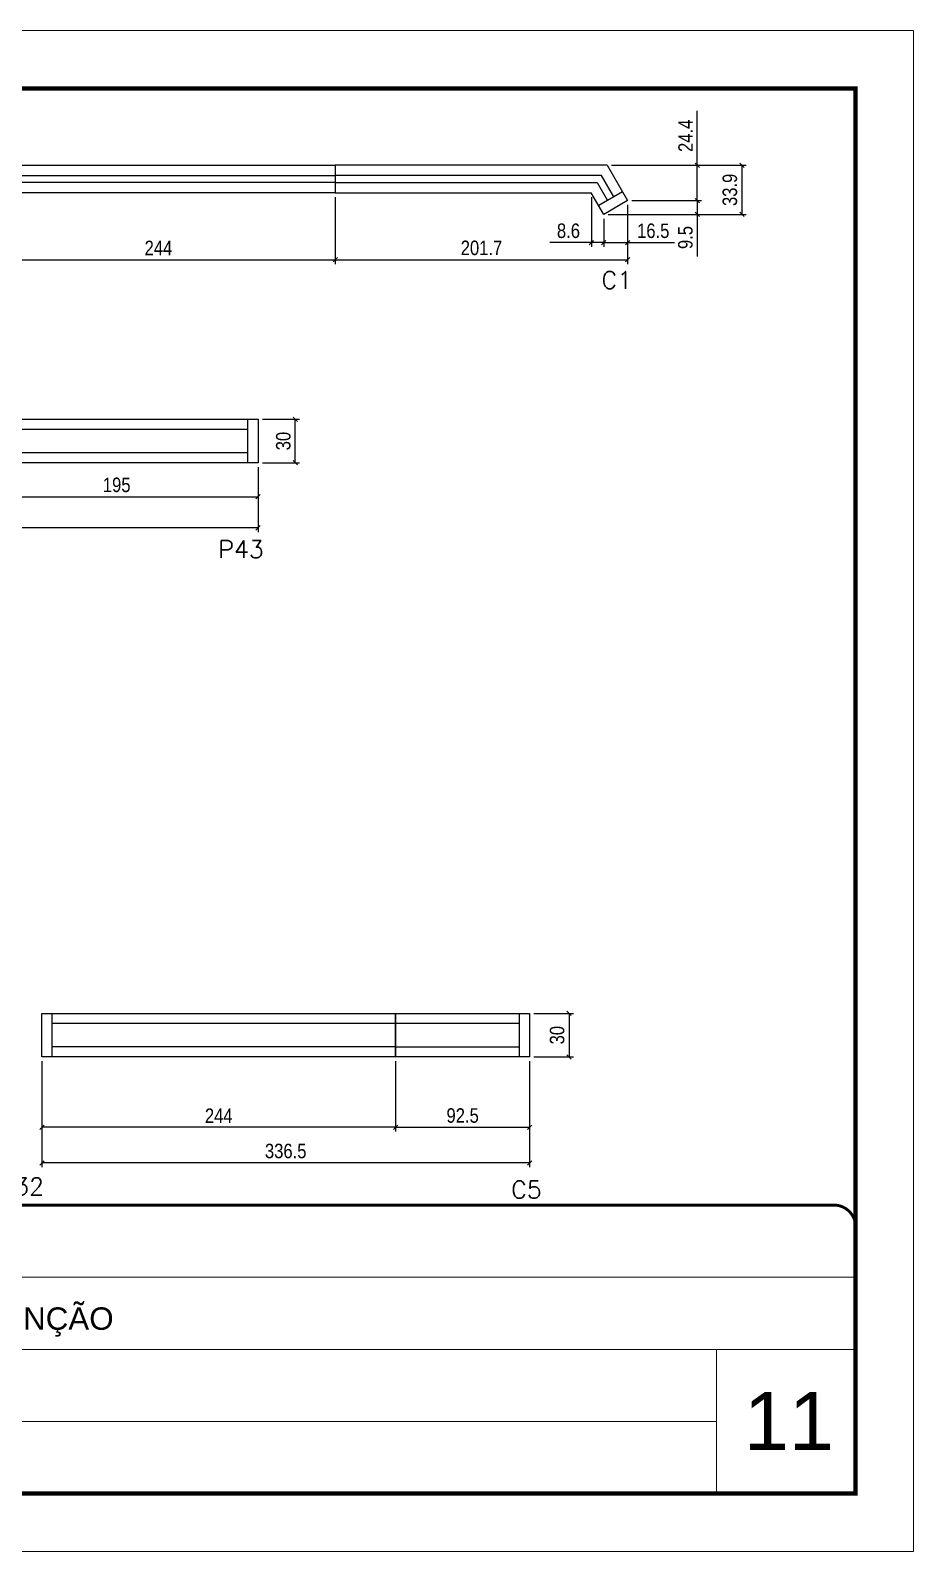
# Model space of a CAD drawing. Extents: x 567194 to 573448, y 6745 to 10093.
# Drawn here: x 571253 to 571863, y 6745 to 7795 of the extents above; entities that cross this region are included whole.
import ezdxf

# ---------------------------------------------------------------- set-up
doc = ezdxf.new("R2010")
doc.units = 0
doc.linetypes.add('CONTINUO', pattern=[0])
doc.linetypes.add('DASHED', pattern=[0.75, 0.5, -0.25])
doc.layers.get('0').update_dxf_attribs({"linetype": 'CONTINUOUS'})
doc.layers.get('DEFPOINTS').update_dxf_attribs({"linetype": 'CONTINUOUS'})
for name, color, linetype in [('5', 5, 'CONTINUOUS'), ('COTA', 241, 'CONTINUOUS'), ('Painéis', 200, 'CONTINUOUS'), ('SARR_2.2x7', 40, 'CONTINUOUS')]:
    doc.layers.add(name, color=color, linetype=linetype)
for name, color, linetype, lineweight in [('CARIMBO', 255, 'CONTINUOUS', 9), ('Escoras', 2, 'CONTINUOUS', 25), ('Folhas', 255, 'CONTINUOUS', 9), ('SARRAFO DE PRESSAO', 251, 'DASHED', 9)]:
    doc.layers.add(name, color=color, linetype=linetype, lineweight=lineweight)
doc.styles.add('ARIAL', font='arial.ttf')
doc.styles.add('COTA TECNICA-50', font='techl___.ttf', dxfattribs={"height": 10})
doc.styles.get("Standard").update_dxf_attribs({"font": 'ROMANS.SHX'})
doc.dimstyles.new('COTA PAINEL-50', dxfattribs={"dimtxt": 10, "dimasz": 3, "dimexe": 3, "dimexo": 3, "dimgap": 3, "dimtad": 1, "dimdec": 1, "dimzin": 12, "dimdsep": 46, "dimtxsty": 'COTA TECNICA-50', "dimblk1": 'OBLIQUE', "dimblk2": 'OBLIQUE', "dimsah": 1, "dimcen": 0.9, "dimclrd": 4, "dimclre": 4, "dimclrt": 240, "dimadec": 1, "dimazin": 3, "dimtfac": 1, "dimtdec": 1, "dimtmove": 0, "dimatfit": 3, "dimfxl": 1, "dimtolj": 1, "dimtzin": 12, "dimarcsym": 0})

# ---------------------------------------------------------------- blocks, each defined once
blk = doc.blocks.new('9999999999')
at = {"color": 30, "linetype": 'CONTINUO'}
for p, q in [((98564.6, 34379.6), (99584, 34379.6)), ((98564.6, 34329.8), (99488, 34329.8)), ((99584, 34329.8), (99488, 34329.8)), ((99488, 34329.8), (99488, 34230.2)), ((98564.6, 34280), (99488, 34280))]:
    blk.add_line(p, q, dxfattribs=at)
at = {"color": 30, "linetype": 'CONTINUO', "const_width": 2}
blk.add_lwpolyline([(99584, 34230.2), (99584, 34414.4, 0.414214), (99569, 34429.4), (98229, 34429.4, 0.414214), (98214, 34414.4), (98214, 34245.2, 0.414214), (98229, 34230.2), (99584, 34230.2)], format="xyb", dxfattribs=at)
at = {"layer": 'Folhas'}
blk.add_lwpolyline([(98139, 34190.2), (99624, 34190.2), (99624, 35240.2), (98139, 35240.2)], close=True, dxfattribs=at)
at = {"layer": 'Folhas', "color": 30, "const_width": 3}
blk.add_lwpolyline([(98214, 34230.2), (99584, 34230.2), (99584, 35200.2), (98214, 35200.2)], close=True, dxfattribs=at)
at = {"color": 7, "linetype": 'Continuous', "ltscale": 5, "style": 'ARIAL'}
blk.add_text('HOSPITAL ASSUNÇÃO', height=15.483, dxfattribs=at).set_placement((98837.7, 34343.3))
blk = doc.blocks.new('_Oblique')
at = {"color": 0, "linetype": 'ByBlock', "lineweight": -2}
blk.add_line((-0.5, -0.5), (0.5, 0.5), dxfattribs=at)
blk = doc.blocks.new('*D219')
at = {"layer": 'COTA', "color": 4, "linetype": 'ByBlock', "lineweight": -2, "transparency": 16777216}
for p, q in [((571463.7, 7680.4), (571463.7, 7634.2)), ((571665.4, 7675), (571665.4, 7634.2)), ((571463.7, 7637.2), (571665.4, 7637.2))]:
    blk.add_line(p, q, dxfattribs=at)
at = {"layer": 'DEFPOINTS', "color": 0, "linetype": 'ByBlock', "transparency": 16777216}
for p in [(571463.7, 7683.4), (571665.4, 7678), (571665.4, 7637.2)]:
    blk.add_point(p, dxfattribs=at)
at = {"layer": 'COTA', "color": 4, "linetype": 'ByBlock', "lineweight": -2, "transparency": 16777216, "xscale": 3, "yscale": 3, "zscale": 3, "rotation": 180}
blk.add_blockref('_Oblique', (571463.7, 7637.2), dxfattribs=at)
at = {"layer": 'COTA', "color": 4, "linetype": 'ByBlock', "lineweight": -2, "transparency": 16777216, "xscale": 3, "yscale": 3, "zscale": 3}
blk.add_blockref('_Oblique', (571665.4, 7637.2), dxfattribs=at)
at = {"layer": 'COTA', "color": 240, "linetype": 'ByBlock', "transparency": 16777216, "insert": (571564.6, 7645.3), "char_height": 10, "attachment_point": 5, "style": 'COTA TECNICA-50'}
blk.add_mtext('\\A1;201.7', dxfattribs=at)
blk = doc.blocks.new('*D220')
at = {"layer": 'COTA', "color": 4, "linetype": 'ByBlock', "lineweight": -2, "transparency": 16777216}
for p, q in [((571713.5, 7702.4), (571713.5, 7740)), ((571654.3, 7702.4), (571716.5, 7702.4)), ((571713.5, 7678), (571713.5, 7702.4)), ((571668.4, 7678), (571716.5, 7678))]:
    blk.add_line(p, q, dxfattribs=at)
at = {"layer": 'DEFPOINTS', "color": 0, "linetype": 'ByBlock', "transparency": 16777216}
for p in [(571651.3, 7702.4), (571713.5, 7702.4), (571665.4, 7678)]:
    blk.add_point(p, dxfattribs=at)
at = {"layer": 'COTA', "color": 4, "linetype": 'ByBlock', "lineweight": -2, "transparency": 16777216, "xscale": 3, "yscale": 3, "zscale": 3}
for p, rotation in [((571713.5, 7702.4), 90), ((571713.5, 7678), 270)]:
    blk.add_blockref('_Oblique', p, dxfattribs=dict(at, rotation=rotation))
at = {"layer": 'COTA', "color": 240, "linetype": 'ByBlock', "transparency": 16777216, "insert": (571705.4, 7722.7), "char_height": 10, "attachment_point": 5, "rotation": 90, "style": 'COTA TECNICA-50'}
blk.add_mtext('\\A1;24.4', dxfattribs=at)
blk = doc.blocks.new('*D221')
at = {"layer": 'COTA', "color": 4, "linetype": 'ByBlock', "lineweight": -2, "transparency": 16777216}
for p, q in [((571668.4, 7678), (571716.5, 7678)), ((571713.5, 7678), (571713.5, 7668.5)), ((571652, 7668.5), (571716.5, 7668.5)), ((571713.5, 7668.5), (571713.5, 7639.4))]:
    blk.add_line(p, q, dxfattribs=at)
at = {"layer": 'DEFPOINTS', "color": 0, "linetype": 'ByBlock', "transparency": 16777216}
for p in [(571665.4, 7678), (571649, 7668.5), (571713.5, 7668.5)]:
    blk.add_point(p, dxfattribs=at)
at = {"layer": 'COTA', "color": 4, "linetype": 'ByBlock', "lineweight": -2, "transparency": 16777216, "xscale": 3, "yscale": 3, "zscale": 3}
for p, rotation in [((571713.5, 7678), 90), ((571713.5, 7668.5), 270)]:
    blk.add_blockref('_Oblique', p, dxfattribs=dict(at, rotation=rotation))
at = {"layer": 'COTA', "color": 240, "linetype": 'ByBlock', "transparency": 16777216, "insert": (571705.3, 7652.5), "char_height": 10, "attachment_point": 5, "rotation": 90, "style": 'COTA TECNICA-50'}
blk.add_mtext('\\A1;9.5', dxfattribs=at)
blk = doc.blocks.new('*D81')
at = {"layer": 'COTA', "color": 4, "linetype": 'ByBlock', "lineweight": -2, "transparency": 16777216}
for p, q in [((571654.3, 7702.4), (571747.3, 7702.4)), ((571744.3, 7702.4), (571744.3, 7668.5)), ((571652, 7668.5), (571747.3, 7668.5))]:
    blk.add_line(p, q, dxfattribs=at)
at = {"layer": 'DEFPOINTS', "color": 0, "linetype": 'ByBlock', "transparency": 16777216}
for p in [(571651.3, 7702.4), (571649, 7668.5), (571744.3, 7668.5)]:
    blk.add_point(p, dxfattribs=at)
at = {"layer": 'COTA', "color": 4, "linetype": 'ByBlock', "lineweight": -2, "transparency": 16777216, "xscale": 3, "yscale": 3, "zscale": 3}
for p, rotation in [((571744.3, 7702.4), 90), ((571744.3, 7668.5), 270)]:
    blk.add_blockref('_Oblique', p, dxfattribs=dict(at, rotation=rotation))
at = {"layer": 'COTA', "color": 240, "linetype": 'ByBlock', "transparency": 16777216, "insert": (571736, 7685.4), "char_height": 10, "attachment_point": 5, "rotation": 90, "style": 'COTA TECNICA-50'}
blk.add_mtext('\\A1;33.9', dxfattribs=at)
blk = doc.blocks.new('*D82')
at = {"layer": 'COTA', "color": 4, "linetype": 'ByBlock', "lineweight": -2, "transparency": 16777216}
for p, q in [((571649, 7665.5), (571649, 7646)), ((571665.4, 7675), (571665.4, 7646)), ((571649, 7649), (571665.4, 7649)), ((571665.4, 7649), (571697.7, 7649))]:
    blk.add_line(p, q, dxfattribs=at)
at = {"layer": 'DEFPOINTS', "color": 0, "linetype": 'ByBlock', "transparency": 16777216}
for p in [(571665.4, 7678), (571649, 7668.5), (571665.4, 7649)]:
    blk.add_point(p, dxfattribs=at)
at = {"layer": 'COTA', "color": 4, "linetype": 'ByBlock', "lineweight": -2, "transparency": 16777216, "xscale": 3, "yscale": 3, "zscale": 3, "rotation": 180}
blk.add_blockref('_Oblique', (571649, 7649), dxfattribs=at)
at = {"layer": 'COTA', "color": 4, "linetype": 'ByBlock', "lineweight": -2, "transparency": 16777216, "xscale": 3, "yscale": 3, "zscale": 3}
blk.add_blockref('_Oblique', (571665.4, 7649), dxfattribs=at)
at = {"layer": 'COTA', "color": 240, "linetype": 'ByBlock', "transparency": 16777216, "insert": (571683.1, 7657.1), "char_height": 10, "attachment_point": 5, "style": 'COTA TECNICA-50'}
blk.add_mtext('\\A1;16.5', dxfattribs=at)
blk = doc.blocks.new('*D222')
at = {"layer": 'COTA', "color": 4, "linetype": 'ByBlock', "lineweight": -2, "transparency": 16777216}
for p, q in [((571640.4, 7680.4), (571640.4, 7646)), ((571649, 7665.5), (571649, 7646)), ((571640.4, 7649), (571611.7, 7649)), ((571649, 7649), (571640.4, 7649))]:
    blk.add_line(p, q, dxfattribs=at)
at = {"layer": 'DEFPOINTS', "color": 0, "linetype": 'ByBlock', "transparency": 16777216}
for p in [(571640.4, 7683.4), (571649, 7668.5), (571640.4, 7649)]:
    blk.add_point(p, dxfattribs=at)
at = {"layer": 'COTA', "color": 4, "linetype": 'ByBlock', "lineweight": -2, "transparency": 16777216, "xscale": 3, "yscale": 3, "zscale": 3, "rotation": 180}
blk.add_blockref('_Oblique', (571640.4, 7649), dxfattribs=at)
at = {"layer": 'COTA', "color": 4, "linetype": 'ByBlock', "lineweight": -2, "transparency": 16777216, "xscale": 3, "yscale": 3, "zscale": 3}
blk.add_blockref('_Oblique', (571649, 7649), dxfattribs=at)
at = {"layer": 'COTA', "color": 240, "linetype": 'ByBlock', "transparency": 16777216, "insert": (571624.6, 7657.1), "char_height": 10, "attachment_point": 5, "style": 'COTA TECNICA-50'}
blk.add_mtext('\\A1;8.6', dxfattribs=at)
blk = doc.blocks.new('*D241')
at = {"layer": 'COTA', "color": 4, "linetype": 'ByBlock', "lineweight": -2, "transparency": 16777216}
for p, q in [((571261.3, 7083.9), (571261.3, 7010.7)), ((571597.8, 7083.9), (571597.8, 7010.7)), ((571597.8, 7013.7), (571261.3, 7013.7))]:
    blk.add_line(p, q, dxfattribs=at)
at = {"layer": 'DEFPOINTS', "color": 0, "linetype": 'ByBlock', "transparency": 16777216}
for p in [(571261.3, 7086.9), (571597.8, 7086.9), (571261.3, 7013.7)]:
    blk.add_point(p, dxfattribs=at)
at = {"layer": 'COTA', "color": 4, "linetype": 'ByBlock', "lineweight": -2, "transparency": 16777216, "xscale": 3, "yscale": 3, "zscale": 3, "rotation": 180}
blk.add_blockref('_Oblique', (571261.3, 7013.7), dxfattribs=at)
at = {"layer": 'COTA', "color": 4, "linetype": 'ByBlock', "lineweight": -2, "transparency": 16777216, "xscale": 3, "yscale": 3, "zscale": 3}
blk.add_blockref('_Oblique', (571597.8, 7013.7), dxfattribs=at)
at = {"layer": 'COTA', "color": 240, "linetype": 'ByBlock', "transparency": 16777216, "insert": (571429.5, 7021.9), "char_height": 10, "attachment_point": 5, "style": 'COTA TECNICA-50'}
blk.add_mtext('\\A1;336.5', dxfattribs=at)
blk = doc.blocks.new('*D242')
at = {"layer": 'COTA', "color": 4, "linetype": 'Continuous', "lineweight": -2, "transparency": 16777216}
for p, q in [((571261.3, 7083.9), (571261.3, 7035.3)), ((571505.3, 7083.9), (571505.3, 7035.3)), ((571505.3, 7038.3), (571261.3, 7038.3))]:
    blk.add_line(p, q, dxfattribs=at)
at = {"layer": 'DEFPOINTS', "color": 0, "linetype": 'Continuous', "transparency": 16777216}
for p in [(571261.3, 7086.9), (571505.3, 7086.9), (571261.3, 7038.3)]:
    blk.add_point(p, dxfattribs=at)
at = {"layer": 'COTA', "color": 4, "linetype": 'Continuous', "lineweight": -2, "transparency": 16777216, "xscale": 3, "yscale": 3, "zscale": 3, "rotation": 180}
blk.add_blockref('_Oblique', (571261.3, 7038.3), dxfattribs=at)
at = {"layer": 'COTA', "color": 4, "linetype": 'Continuous', "lineweight": -2, "transparency": 16777216, "xscale": 3, "yscale": 3, "zscale": 3}
blk.add_blockref('_Oblique', (571505.3, 7038.3), dxfattribs=at)
at = {"layer": 'COTA', "color": 240, "linetype": 'Continuous', "transparency": 16777216, "insert": (571383.3, 7046.3), "char_height": 10, "attachment_point": 5, "style": 'COTA TECNICA-50'}
blk.add_mtext('\\A1;244', dxfattribs=at)
blk = doc.blocks.new('*D243')
at = {"layer": 'COTA', "color": 4, "linetype": 'ByBlock', "lineweight": -2, "transparency": 16777216}
for p, q in [((571505.3, 7083.9), (571505.3, 7035.3)), ((571597.8, 7083.9), (571597.8, 7035.3)), ((571505.3, 7038.3), (571597.8, 7038.3))]:
    blk.add_line(p, q, dxfattribs=at)
at = {"layer": 'DEFPOINTS', "color": 0, "linetype": 'ByBlock', "transparency": 16777216}
for p in [(571505.3, 7086.9), (571597.8, 7086.9), (571597.8, 7038.3)]:
    blk.add_point(p, dxfattribs=at)
at = {"layer": 'COTA', "color": 4, "linetype": 'ByBlock', "lineweight": -2, "transparency": 16777216, "xscale": 3, "yscale": 3, "zscale": 3, "rotation": 180}
blk.add_blockref('_Oblique', (571505.3, 7038.3), dxfattribs=at)
at = {"layer": 'COTA', "color": 4, "linetype": 'ByBlock', "lineweight": -2, "transparency": 16777216, "xscale": 3, "yscale": 3, "zscale": 3}
blk.add_blockref('_Oblique', (571597.8, 7038.3), dxfattribs=at)
at = {"layer": 'COTA', "color": 240, "linetype": 'ByBlock', "transparency": 16777216, "insert": (571551.6, 7046.4), "char_height": 10, "attachment_point": 5, "style": 'COTA TECNICA-50'}
blk.add_mtext('\\A1;92.5', dxfattribs=at)
blk = doc.blocks.new('*D244')
at = {"layer": 'COTA', "color": 4, "linetype": 'ByBlock', "lineweight": -2, "transparency": 16777216}
for p, q in [((571600.8, 7116.9), (571628, 7116.9)), ((571625, 7116.9), (571625, 7086.9)), ((571600.8, 7086.9), (571628, 7086.9))]:
    blk.add_line(p, q, dxfattribs=at)
at = {"layer": 'DEFPOINTS', "color": 0, "linetype": 'ByBlock', "transparency": 16777216}
for p in [(571597.8, 7116.9), (571597.8, 7086.9), (571625, 7086.9)]:
    blk.add_point(p, dxfattribs=at)
at = {"layer": 'COTA', "color": 4, "linetype": 'ByBlock', "lineweight": -2, "transparency": 16777216, "xscale": 3, "yscale": 3, "zscale": 3}
for p, rotation in [((571625, 7116.9), 90), ((571625, 7086.9), 270)]:
    blk.add_blockref('_Oblique', p, dxfattribs=dict(at, rotation=rotation))
at = {"layer": 'COTA', "color": 240, "linetype": 'ByBlock', "transparency": 16777216, "insert": (571616.8, 7101.9), "char_height": 10, "attachment_point": 5, "rotation": 90, "style": 'COTA TECNICA-50'}
blk.add_mtext('\\A1;30', dxfattribs=at)
blk = doc.blocks.new('*D108')
at = {"layer": 'COTA', "color": 4, "linetype": 'ByBlock', "lineweight": -2, "transparency": 16777216}
for p, q in [((571219.7, 7680.4), (571219.7, 7634.2)), ((571463.7, 7680.4), (571463.7, 7634.2)), ((571219.7, 7637.2), (571463.7, 7637.2))]:
    blk.add_line(p, q, dxfattribs=at)
at = {"layer": 'DEFPOINTS', "color": 0, "linetype": 'ByBlock', "transparency": 16777216}
for p in [(571219.7, 7683.4), (571463.7, 7683.4), (571463.7, 7637.2)]:
    blk.add_point(p, dxfattribs=at)
at = {"layer": 'COTA', "color": 4, "linetype": 'ByBlock', "lineweight": -2, "transparency": 16777216, "xscale": 3, "yscale": 3, "zscale": 3, "rotation": 180}
blk.add_blockref('_Oblique', (571219.7, 7637.2), dxfattribs=at)
at = {"layer": 'COTA', "color": 4, "linetype": 'ByBlock', "lineweight": -2, "transparency": 16777216, "xscale": 3, "yscale": 3, "zscale": 3}
blk.add_blockref('_Oblique', (571463.7, 7637.2), dxfattribs=at)
at = {"layer": 'COTA', "color": 240, "linetype": 'ByBlock', "transparency": 16777216, "insert": (571341.7, 7645.3), "char_height": 10, "attachment_point": 5, "style": 'COTA TECNICA-50'}
blk.add_mtext('\\A1;244', dxfattribs=at)
blk = doc.blocks.new('*D43')
at = {"layer": 'COTA', "color": 4, "linetype": 'ByBlock', "lineweight": -2, "transparency": 16777216}
for p, q in [((570483.4, 7494), (570483.4, 7449.1)), ((571410.4, 7494), (571410.4, 7449.1)), ((571410.4, 7452.1), (570483.4, 7452.1))]:
    blk.add_line(p, q, dxfattribs=at)
at = {"layer": 'DEFPOINTS', "color": 0, "linetype": 'ByBlock', "transparency": 16777216}
for p in [(570483.4, 7497), (571410.4, 7497), (570483.4, 7452.1)]:
    blk.add_point(p, dxfattribs=at)
at = {"layer": 'COTA', "color": 4, "linetype": 'ByBlock', "lineweight": -2, "transparency": 16777216, "xscale": 3, "yscale": 3, "zscale": 3, "rotation": 180}
blk.add_blockref('_Oblique', (570483.4, 7452.1), dxfattribs=at)
at = {"layer": 'COTA', "color": 4, "linetype": 'ByBlock', "lineweight": -2, "transparency": 16777216, "xscale": 3, "yscale": 3, "zscale": 3}
blk.add_blockref('_Oblique', (571410.4, 7452.1), dxfattribs=at)
at = {"layer": 'COTA', "color": 240, "linetype": 'ByBlock', "transparency": 16777216, "insert": (570946.9, 7460.2), "char_height": 10, "attachment_point": 5, "style": 'COTA TECNICA-50'}
blk.add_mtext('\\A1;927', dxfattribs=at)
blk = doc.blocks.new('*D44')
at = {"layer": 'COTA', "color": 4, "linetype": 'ByBlock', "lineweight": -2, "transparency": 16777216}
for p, q in [((571413.4, 7527), (571439.1, 7527)), ((571436.1, 7497), (571436.1, 7527)), ((571413.4, 7497), (571439.1, 7497))]:
    blk.add_line(p, q, dxfattribs=at)
at = {"layer": 'DEFPOINTS', "color": 0, "linetype": 'ByBlock', "transparency": 16777216}
for p in [(571410.4, 7527), (571436.1, 7527), (571410.4, 7497)]:
    blk.add_point(p, dxfattribs=at)
at = {"layer": 'COTA', "color": 4, "linetype": 'ByBlock', "lineweight": -2, "transparency": 16777216, "xscale": 3, "yscale": 3, "zscale": 3}
for p, rotation in [((571436.1, 7527), 90), ((571436.1, 7497), 270)]:
    blk.add_blockref('_Oblique', p, dxfattribs=dict(at, rotation=rotation))
at = {"layer": 'COTA', "color": 240, "linetype": 'ByBlock', "transparency": 16777216, "insert": (571427.9, 7512), "char_height": 10, "attachment_point": 5, "rotation": 90, "style": 'COTA TECNICA-50'}
blk.add_mtext('\\A1;30', dxfattribs=at)
blk = doc.blocks.new('*D158')
at = {"layer": 'DEFPOINTS', "color": 0, "linetype": 'ByBlock', "transparency": 16777216}
for p in [(571215.4, 7497), (571410.4, 7497), (571410.4, 7473.6)]:
    blk.add_point(p, dxfattribs=at)
at = {"layer": 'Escoras', "color": 4, "linetype": 'ByBlock', "lineweight": -2, "transparency": 16777216}
for p, q in [((571215.4, 7494), (571215.4, 7470.6)), ((571410.4, 7494), (571410.4, 7470.6)), ((571215.4, 7473.6), (571410.4, 7473.6))]:
    blk.add_line(p, q, dxfattribs=at)
at = {"layer": 'Escoras', "color": 4, "linetype": 'ByBlock', "lineweight": -2, "transparency": 16777216, "xscale": 3, "yscale": 3, "zscale": 3, "rotation": 180}
blk.add_blockref('_Oblique', (571215.4, 7473.6), dxfattribs=at)
at = {"layer": 'Escoras', "color": 4, "linetype": 'ByBlock', "lineweight": -2, "transparency": 16777216, "xscale": 3, "yscale": 3, "zscale": 3}
blk.add_blockref('_Oblique', (571410.4, 7473.6), dxfattribs=at)
at = {"layer": 'Escoras', "color": 240, "linetype": 'ByBlock', "transparency": 16777216, "insert": (571312.9, 7481.7), "char_height": 10, "attachment_point": 5, "style": 'COTA TECNICA-50'}
blk.add_mtext('\\A1;195', dxfattribs=at)

msp = doc.modelspace()

# ---------------------------------------------------------------- linework, layer by layer
at = {"layer": 'Painéis', "linetype": 'Continuous'}
for p, q in [((571261.27, 7116.94), (571505.3, 7116.94)), ((571261.27, 7086.94), (571261.27, 7116.94)), ((571505.3, 7116.94), (571505.3, 7086.94)), ((571505.3, 7086.94), (571261.27, 7086.94))]:
    msp.add_line(p, q, dxfattribs=at)
for points in [[(571219.73, 7702.36), (571463.73, 7702.36), (571463.73, 7683.36), (571219.73, 7683.36)], [(571215.42, 7527.05), (571410.42, 7527.05), (571410.42, 7497.05), (571215.42, 7497.05)], [(571597.8, 7086.94), (571505.3, 7086.94), (571505.3, 7116.94), (571597.8, 7116.94)]]:
    msp.add_lwpolyline(points, close=True, dxfattribs=at)
for points in [[(571651.34, 7702.36), (571463.73, 7702.36)], [(571651.34, 7702.36), (571665.41, 7677.99), (571648.96, 7668.49), (571640.37, 7683.36)], [(571463.73, 7683.36), (571640.37, 7683.36)]]:
    msp.add_lwpolyline(points, dxfattribs=at)
at = {"layer": 'SARR_2.2x7', "linetype": 'Continuous'}
for p, q in [((571219.73, 7695.36), (571463.73, 7695.36)), ((571463.73, 7690.36), (571219.73, 7690.36)), ((571661.91, 7684.06), (571645.46, 7674.56)), ((571403.42, 7520.05), (570971.42, 7520.05)), ((571403.42, 7497.05), (571403.42, 7527.05)), ((570971.42, 7504.05), (571403.42, 7504.05)), ((571268.27, 7086.94), (571268.27, 7116.94)), ((571505.3, 7109.94), (571268.27, 7109.94)), ((571590.8, 7109.94), (571505.3, 7109.94)), ((571590.8, 7086.94), (571590.8, 7116.94)), ((571505.3, 7093.94), (571268.27, 7093.94)), ((571505.3, 7093.94), (571590.8, 7093.94))]:
    msp.add_line(p, q, dxfattribs=at)
for points in [[(571655.85, 7680.56), (571647.3, 7695.36), (571463.73, 7695.36)], [(571463.73, 7690.36), (571644.42, 7690.36), (571651.52, 7678.06)]]:
    msp.add_lwpolyline(points, dxfattribs=at)

# ---------------------------------------------------------------- block references
at = {"layer": 'SARRAFO DE PRESSAO', "color": 6, "linetype": 'ByBlock'}
msp.add_blockref('9999999999', (472238.73, -27444.76), dxfattribs=at)

# ---------------------------------------------------------------- texts
at = {"layer": '5', "linetype": 'Continuous'}
for s, p in [('C1', (571647.45, 7617.09)), ('P43', (571383.03, 7431.28)), ('C32', (571231.35, 6991.49)), ('C5', (571585.1, 6989.3))]:
    msp.add_text(s, height=12, rotation=359.99996, dxfattribs=at).set_placement(p)
at = {"layer": 'CARIMBO', "style": 'ARIAL'}
msp.add_text('11', height=40, dxfattribs=at).set_placement((571745.57, 6815.59))

# ---------------------------------------------------------------- dimensions: what is measured, and where the dimension line sits
at = {"layer": 'COTA', "linetype": 'ByBlock'}
for base, p1, p2, picture, middle in [((571713.46, 7702.36), (571665.41, 7677.99), (571651.34, 7702.36), '*D220', (571705.38, 7722.68)), ((571713.46, 7668.49), (571665.41, 7677.99), (571648.96, 7668.49), '*D221', (571705.32, 7652.46)), ((571625.04, 7086.94), (571597.8, 7116.94), (571597.8, 7086.94), '*D244', (571616.82, 7101.94))]:
    dim = msp.add_linear_dim(base=base, p1=p1, p2=p2, angle=90, dimstyle='COTA PAINEL-50', override={"dimarcsym": 1}, dxfattribs=at)
    dim.commit()
    dim.dimension.update_dxf_attribs({"geometry": picture, "text_midpoint": middle})
dim = msp.add_linear_dim(base=(571744.28, 7668.49), p1=(571651.34, 7702.36), p2=(571648.96, 7668.49), angle=90, dimstyle='COTA PAINEL-50', override={"dimarcsym": 1}, dxfattribs=at)
dim.commit()
dim.dimension.update_dxf_attribs({"geometry": '*D81', "text_midpoint": (571744.28, 7685.43), "dimtype": 160})
for p1, p2, distance, picture, middle in [((571219.73, 7683.36), (571463.73, 7683.36), -46.16, '*D108', (571341.73, 7645.27)), ((571410.42, 7497.05), (571410.42, 7527.05), -25.68, '*D44', (571427.88, 7512.05))]:
    dim = msp.add_aligned_dim(p1=p1, p2=p2, distance=distance, dimstyle='COTA PAINEL-50', override={"dimarcsym": 1}, dxfattribs=at)
    dim.commit()
    dim.dimension.update_dxf_attribs({"geometry": picture, "text_midpoint": middle})
for base, p1, p2, override, picture, middle in [((571665.41, 7637.2), (571463.73, 7683.36), (571665.41, 7677.99), {"dimarcsym": 1}, '*D219', (571564.57, 7645.3)), ((571640.37, 7648.97), (571648.96, 7668.49), (571640.37, 7683.36), {"dimarcsym": 1}, '*D222', (571624.55, 7657.09)), ((571665.4146, 7648.9652), (571648.9601, 7668.4931), (571665.4146, 7677.9931), {"dimarcsym": 1}, '*D82', (571683.0667, 7657.0749)), ((570483.42, 7452.09), (571410.42, 7497.05), (570483.42, 7497.05), {"dimtmove": 1, "dimarcsym": 1}, '*D43', (570946.92, 7460.19)), ((571261.27, 7013.69), (571597.8, 7086.94), (571261.27, 7086.94), {"dimarcsym": 1}, '*D241', (571429.54, 7021.91)), ((571597.8, 7038.28), (571505.3, 7086.94), (571597.8, 7086.94), {"dimarcsym": 1}, '*D243', (571551.55, 7046.41))]:
    dim = msp.add_linear_dim(base=base, p1=p1, p2=p2, dimstyle='COTA PAINEL-50', override=override, dxfattribs=at)
    dim.commit()
    dim.dimension.update_dxf_attribs({"geometry": picture, "text_midpoint": middle})
at = {"layer": 'COTA', "linetype": 'Continuous'}
dim = msp.add_linear_dim(base=(571261.27, 7038.28), p1=(571505.3, 7086.94), p2=(571261.27, 7086.94), dimstyle='COTA PAINEL-50', override={"dimarcsym": 1}, dxfattribs=at)
dim.commit()
dim.dimension.update_dxf_attribs({"geometry": '*D242', "text_midpoint": (571383.29, 7046.35)})
at = {"layer": 'Escoras', "color": 1, "linetype": 'ByBlock'}
dim = msp.add_linear_dim(base=(571410.42, 7473.59), p1=(571215.42, 7497.05), p2=(571410.42, 7497.05), dimstyle='COTA PAINEL-50', override={"dimarcsym": 1}, dxfattribs=at)
dim.commit()
dim.dimension.update_dxf_attribs({"geometry": '*D158', "text_midpoint": (571312.92, 7481.72)})

doc.saveas('drawing.dxf')
